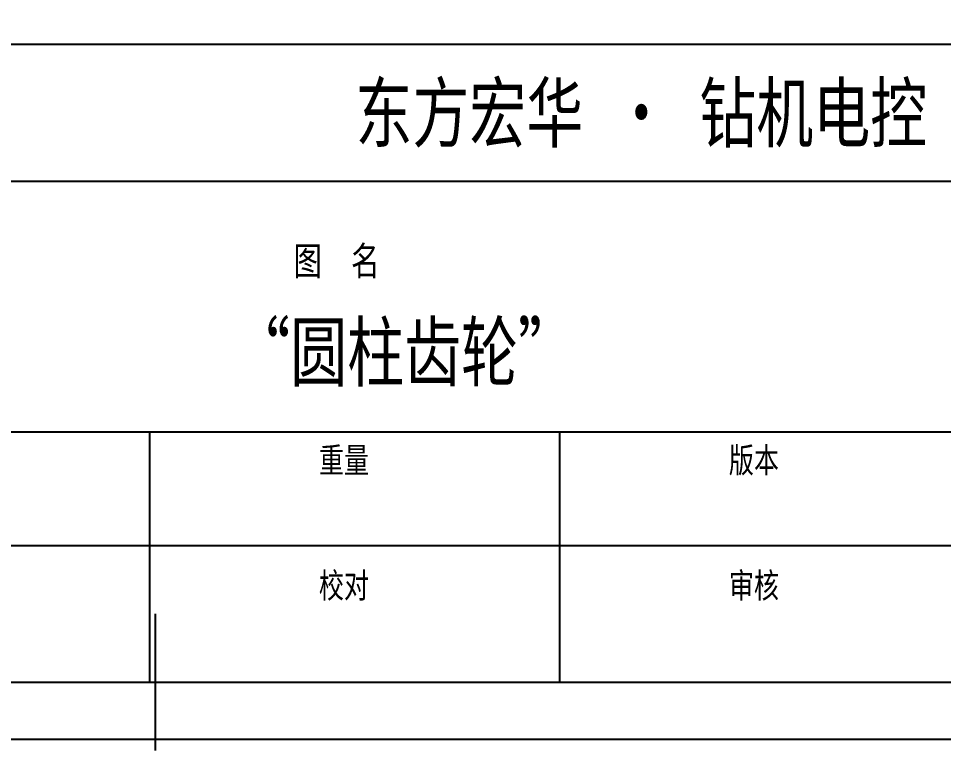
# Model space of a CAD drawing. Header units: millimetres. Extents: x 1 to 296, y 0 to 210.
# Drawn here: x 136.1 to 216.5, y 0 to 63.7 of the extents above; entities that cross this region are included whole.
import ezdxf

# ---------------------------------------------------------------- set-up
doc = ezdxf.new("R2010")
doc.units = ezdxf.units.MM
doc.styles.get("Standard").update_dxf_attribs({"font": 'hyswlongfangsong.ttf'})

# ---------------------------------------------------------------- blocks, each defined once
blk = doc.blocks.new('HH_FRAME_A4')
at = {"layer": 'HH_TITLE'}
for p, q in [((112, 50), (292, 50)), ((112, 28), (292, 28)), ((148, 18), (148, 28)), ((184, 18), (184, 28)), ((112, 18), (292, 18)), ((148, 6), (148, 18)), ((184, 6), (184, 18)), ((148.5, 0), (148.5, 12)), ((142.5, 6), (154.5, 6))]:
    blk.add_line(p, q, dxfattribs=at)
for points in [[(0, 1), (297, 1), (297, 211), (0, 211)], [(25, 6), (292, 6), (292, 206), (25, 206)], [(112, 6), (292, 6), (292, 62), (112, 62)]]:
    blk.add_lwpolyline(points, close=True, dxfattribs=at)
for s, height, p in [('东方宏华 · 钻机电控', 5, (166.045, 53.5)), ('图  名', 2.5, (160.607, 41.75)), ('重量', 2.2, (162.836, 24.4)), ('版本', 2.2, (198.836, 24.4)), ('校对', 2.2, (162.836, 13.4)), ('审核', 2.2, (198.836, 13.4))]:
    blk.add_text(s, height=height, dxfattribs=at).set_placement(p)
for tag, p, height in [('SCALE', (267.528, 43), 3), ('TITLE', (155.213, 32.5), 5), ('DWG_NO', (230.449, 33.25), 3.5), ('STAGE', (267.528, 32), 3), ('WEIGHT', (159.96, 19.1), 2.8), ('VERSION', (195.96, 19.1), 2.8), ('SHEET', (267.96, 19.1), 2.8), ('MATERIAL', (123.96, 19.1), 2.8), ('DATE', (231.96, 19.1), 2.8), ('DESIGN', (123.96, 8.1), 2.8), ('CHECKED', (159.96, 8.1), 2.8), ('REVIEWED', (195.96, 8.1), 2.8), ('APPROVED', (231.96, 8.1), 2.8), ('COUNTERSIGN', (267.96, 8.1), 2.8)]:
    blk.add_attdef(tag, p, '', height=height, dxfattribs=at)

msp = doc.modelspace()

# ---------------------------------------------------------------- block references
ref = msp.add_blockref('HH_FRAME_A4', (0.906, 0), dxfattribs=dict(xscale=0.9905660377358491, yscale=0.9905660377358491))
ref.add_attrib('TITLE', '“圆柱齿轮”', (154.655, 32.193), dxfattribs={"layer": 'HH_TITLE', "height": 4.9528})

doc.saveas('drawing.dxf')
